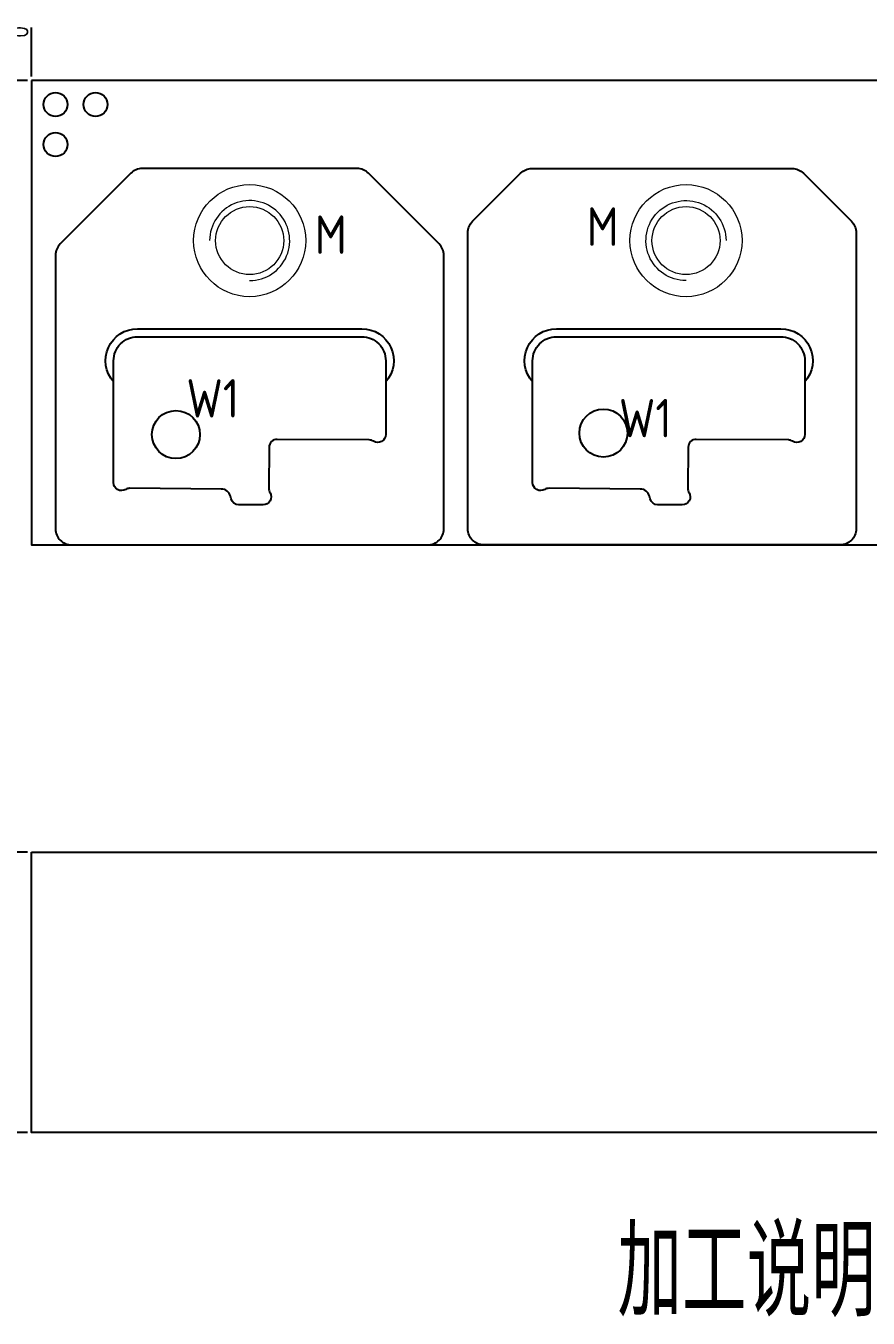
# Model space of a CAD drawing. Header units: millimetres. Extents: x 88508 to 142116, y -5268 to 20283.
# Drawn here: x 102653.2 to 102758.4, y 1763.9 to 1925.3 of the extents above; entities that cross this region are included whole.
import ezdxf
from ezdxf.enums import TextEntityAlignment as Align

# ---------------------------------------------------------------- set-up
doc = ezdxf.new("R2010")
doc.units = ezdxf.units.MM
doc.linetypes.add('$TD_AUDIT_GENERATED_(575F8F)', pattern=[0])
doc.linetypes.add('HIDDEN', pattern=[0])
for name, color, linetype in [('DIE_P', 2, 'Continuous'), ('DIE_P_O', 1, '$TD_AUDIT_GENERATED_(575F8F)'), ('DIM', 4, 'Continuous'), ('PRESS', 3, 'Continuous'), ('TEXT', 4, 'Continuous')]:
    doc.layers.add(name, color=color, linetype=linetype)
doc.styles.add('gbenor', font='gbenor.shx', dxfattribs={"bigfont": 'gbcbig.shx'})
doc.styles.get("Standard").update_dxf_attribs({"font": 'txt.shx', "width": 0.85, "bigfont": 'ctxt.shx'})
doc.dimstyles.new('T-2-WX', dxfattribs={"dimtxt": 2, "dimasz": 2, "dimexe": 0.5, "dimexo": 0.5, "dimgap": 0.5, "dimtad": 1, "dimtxsty": 'Standard', "dimblk": 'OPEN30', "dimcen": 0, "dimazin": 3, "dimtfac": 1, "dimtmove": 0, "dimatfit": 3, "dimldrblk": 'OPEN30', "dimlwd": -1, "dimlwe": -1})

# ---------------------------------------------------------------- blocks, each defined once
blk = doc.blocks.new('*D9853')
at = {"layer": 'Defpoints', "color": 0}
for p in [(102653.87, 1918.46), (102949.87, 1860.46), (102954.87, 1860.46)]:
    blk.add_point(p, dxfattribs=at)
at = {"layer": 'DIM', "color": 0}
blk.add_line((102950.37, 1860.46), (102958.12, 1860.46), dxfattribs=at)
at = {"layer": 'DIM', "color": 0, "insert": (102956.74, 1861.96), "char_height": 2, "attachment_point": 5}
blk.add_mtext('58', dxfattribs=at)
blk = doc.blocks.new('_Open30')
blk = doc.blocks.new('*D9854')
at = {"layer": 'Defpoints', "color": 0}
for p in [(102648.87, 1918.46), (102653.87, 1918.46), (102653.87, 1918.46)]:
    blk.add_point(p, dxfattribs=at)
at = {"layer": 'DIM', "color": 0}
blk.add_line((102653.37, 1918.46), (102647.23, 1918.46), dxfattribs=at)
at = {"layer": 'DIM', "color": 0, "insert": (102647.8, 1919.96), "char_height": 2, "attachment_point": 5}
blk.add_mtext('0', dxfattribs=at)
blk = doc.blocks.new('*D9855')
at = {"layer": 'Defpoints', "color": 0}
for p in [(102653.87, 1923.46), (102653.87, 1918.46), (102653.87, 1918.46)]:
    blk.add_point(p, dxfattribs=at)
at = {"layer": 'DIM', "color": 0}
blk.add_line((102653.87, 1918.96), (102653.87, 1925.09), dxfattribs=at)
at = {"layer": 'DIM', "color": 0, "insert": (102652.37, 1924.53), "char_height": 2, "attachment_point": 5, "rotation": 90}
blk.add_mtext('0', dxfattribs=at)
blk = doc.blocks.new('*D9856')
at = {"layer": 'Defpoints', "color": 0}
for p in [(102653.87, 1918.46), (102949.87, 1860.46), (102949.87, 1855.46)]:
    blk.add_point(p, dxfattribs=at)
at = {"layer": 'DIM', "color": 0}
blk.add_line((102949.87, 1859.96), (102949.87, 1850.59), dxfattribs=at)
at = {"layer": 'DIM', "color": 0, "insert": (102948.37, 1852.78), "char_height": 2, "attachment_point": 5, "rotation": 90}
blk.add_mtext('296', dxfattribs=at)
blk = doc.blocks.new('*D9857')
at = {"layer": 'Defpoints', "color": 0}
for p in [(102653.87, 1822.08), (102644.29, 1787.08), (102653.87, 1787.08)]:
    blk.add_point(p, dxfattribs=at)
at = {"layer": 'DIM', "color": 0}
for p, q in [((102653.37, 1822.08), (102643.79, 1822.08)), ((102644.29, 1820.08), (102644.29, 1789.08)), ((102653.37, 1787.08), (102643.79, 1787.08))]:
    blk.add_line(p, q, dxfattribs=at)
at = {"layer": 'DIM', "color": 0, "insert": (102642.79, 1804.58), "char_height": 2, "attachment_point": 5, "rotation": 90}
blk.add_mtext('35', dxfattribs=at)

msp = doc.modelspace()

# ---------------------------------------------------------------- linework, layer by layer
at = {"layer": 'DIE_P', "color": 1, "linetype": 'Continuous'}
for points in [[(102694.538, 1907.461), (102667.695, 1907.461, 0.1989124), (102666.281, 1906.875), (102657.452, 1898.047, 0.1989124), (102656.867, 1896.633), (102656.867, 1862.461, 0.4142136), (102658.867, 1860.461), (102703.367, 1860.461, 0.4142136), (102705.367, 1862.461), (102705.367, 1896.633, 0.1989124), (102704.781, 1898.047), (102695.952, 1906.875, 0.1989124)], [(102716.367, 1907.461), (102748.867, 1907.461, -0.1989124), (102750.281, 1906.875), (102756.281, 1900.875, -0.1989124), (102756.867, 1899.461), (102756.867, 1862.461, -0.4142136), (102754.867, 1860.461), (102710.367, 1860.461, -0.4142136), (102708.367, 1862.461), (102708.367, 1899.461, -0.1989124), (102708.952, 1900.875), (102714.952, 1906.875, -0.1989124)]]:
    msp.add_lwpolyline(points, format="xyb", close=True, dxfattribs=at)
at = {"layer": 'DIE_P', "lineweight": 18}
for points in [[(102681.117, 1893.461, 2.4142136), (102676.117, 1898.461)], [(102735.617, 1893.461, -2.4142136), (102740.617, 1898.461)]]:
    msp.add_lwpolyline(points, format="xyb", dxfattribs=at)
at = {"layer": 'DIE_P', "color": 3, "linetype": 'Continuous'}
for points in [[(102664.117, 1880.815, -0.6457513), (102667.117, 1887.461), (102695.117, 1887.461, -0.6457513), (102698.117, 1880.815)], [(102716.457, 1880.815, -0.6457513), (102719.457, 1887.461), (102747.457, 1887.461, -0.6457513), (102750.457, 1880.815)]]:
    msp.add_lwpolyline(points, format="xyb", dxfattribs=at)
at = {"layer": 'DIE_P', "color": 6, "linetype": 'Continuous'}
for points in [[(102664.117, 1880.815), (102664.117, 1883.461, -0.4142136), (102667.117, 1886.461), (102695.117, 1886.461, -0.4142136), (102698.117, 1883.461), (102698.117, 1880.815)], [(102716.457, 1880.815), (102716.457, 1883.461, -0.4142136), (102719.457, 1886.461), (102747.457, 1886.461, -0.4142136), (102750.457, 1883.461), (102750.457, 1880.815)]]:
    msp.add_lwpolyline(points, format="xyb", dxfattribs=at)
at = {"layer": 'DIE_P', "color": 1}
for points in [[(102698.117, 1880.815), (102698.117, 1874.255, -0.5901487), (102696.584, 1873.409, 0.1395991), (102696.058, 1873.562), (102684.557, 1873.642, 0.4143318), (102683.55, 1872.649), (102683.516, 1867.51, 0.1395991), (102683.663, 1866.982, -0.5855949), (102682.81, 1865.461), (102679.77, 1865.461, -0.3417167), (102678.802, 1866.21), (102678.717, 1866.539, 0.3394434), (102677.566, 1867.437), (102666.165, 1867.53, 0.1395991), (102665.637, 1867.385, -0.5850641), (102664.117, 1868.239), (102664.117, 1880.815)], [(102750.457, 1880.815), (102750.457, 1874.255, -0.5901487), (102748.924, 1873.409, 0.1395991), (102748.398, 1873.562), (102736.897, 1873.642, 0.4143318), (102735.89, 1872.649), (102735.856, 1867.51, 0.1395991), (102736.003, 1866.982, -0.5855949), (102735.15, 1865.461), (102732.11, 1865.461, -0.3417167), (102731.142, 1866.21), (102731.057, 1866.539, 0.3394434), (102729.906, 1867.437), (102718.505, 1867.53, 0.1395991), (102717.977, 1867.385, -0.5850641), (102716.457, 1868.239), (102716.457, 1880.815)]]:
    msp.add_lwpolyline(points, format="xyb", dxfattribs=at)
at = {"layer": 'DIE_P', "linetype": 'Continuous', "lineweight": 18, "ltscale": 10}
for centre in [(102681.117, 1898.461), (102735.617, 1898.461)]:
    msp.add_circle(centre, 7, dxfattribs=at)
at = {"layer": 'DIE_P', "lineweight": 18}
for centre in [(102681.117, 1898.461), (102735.617, 1898.461)]:
    msp.add_circle(centre, 4.25, dxfattribs=at)
at = {"layer": 'DIE_P_O', "color": 3}
for centre in [(102671.906, 1874.239), (102725.294, 1874.426)]:
    msp.add_circle(centre, 3, dxfattribs=at)
at = {"layer": 'PRESS', "color": 8, "linetype": 'HIDDEN'}
msp.add_lwpolyline([(102653.867, 1918.461), (102653.867, 1860.461), (102949.867, 1860.461), (102949.867, 1918.461)], close=True, dxfattribs=at)
at = {"layer": 'PRESS', "color": 2}
msp.add_lwpolyline([(102653.867, 1822.085), (102949.867, 1822.085), (102949.867, 1787.085), (102653.867, 1787.085)], close=True, dxfattribs=at)
at = {"layer": 'TEXT', "color": 4}
for centre in [(102656.867, 1915.461), (102661.867, 1915.461), (102656.867, 1910.461)]:
    msp.add_circle(centre, 1.5, dxfattribs=at)

# ---------------------------------------------------------------- texts
at = {"layer": 'TEXT', "color": 4, "style": 'gbenor'}
for s, p in [('M', (102691.251, 1899.21)), ('M', (102725.205, 1900.217)), ('W1', (102676.511, 1878.763)), ('W1', (102730.532, 1876.293))]:
    msp.add_text(s, height=4.8, dxfattribs=at).set_placement(p, align=Align.MIDDLE_CENTER)
msp.add_text('加工说明:（下模板）', height=11.1974, dxfattribs=at).set_placement((102727.062, 1764.101))

# ---------------------------------------------------------------- dimensions: what is measured, and where the dimension line sits
at = {"layer": 'DIM', "color": 4}
for feature_location, offset, dtype, origin, picture, middle in [((102653.866700219, 1918.461254877), (0, 5), 1, (102653.866700219, 1918.461254877), '*D9855', (102652.366700219, 1924.527921543)), ((102653.866700219, 1918.461254877), (-5, 0), 0, (102653.866700219, 1918.461254877), '*D9854', (102647.800033552, 1919.961254877)), ((102949.867, 1860.461), (5, 0), 0, (102653.867, 1918.461), '*D9853', (102956.743, 1861.961)), ((102949.867, 1860.461), (0, -5), 1, (102653.867, 1918.461), '*D9856', (102948.367, 1852.776))]:
    dim = msp.add_ordinate_dim(feature_location=feature_location, offset=offset, dtype=dtype, origin=origin, dimstyle='T-2-WX', dxfattribs=at)
    dim.commit()
    dim.dimension.update_dxf_attribs({"geometry": picture, "text_midpoint": middle})
dim = msp.add_linear_dim(base=(102644.293, 1787.085), p1=(102653.867, 1822.085), p2=(102653.867, 1787.085), angle=90, dimstyle='T-2-WX', dxfattribs=at)
dim.commit()
dim.dimension.update_dxf_attribs({"geometry": '*D9857', "text_midpoint": (102642.793, 1804.585)})

doc.saveas('drawing.dxf')
